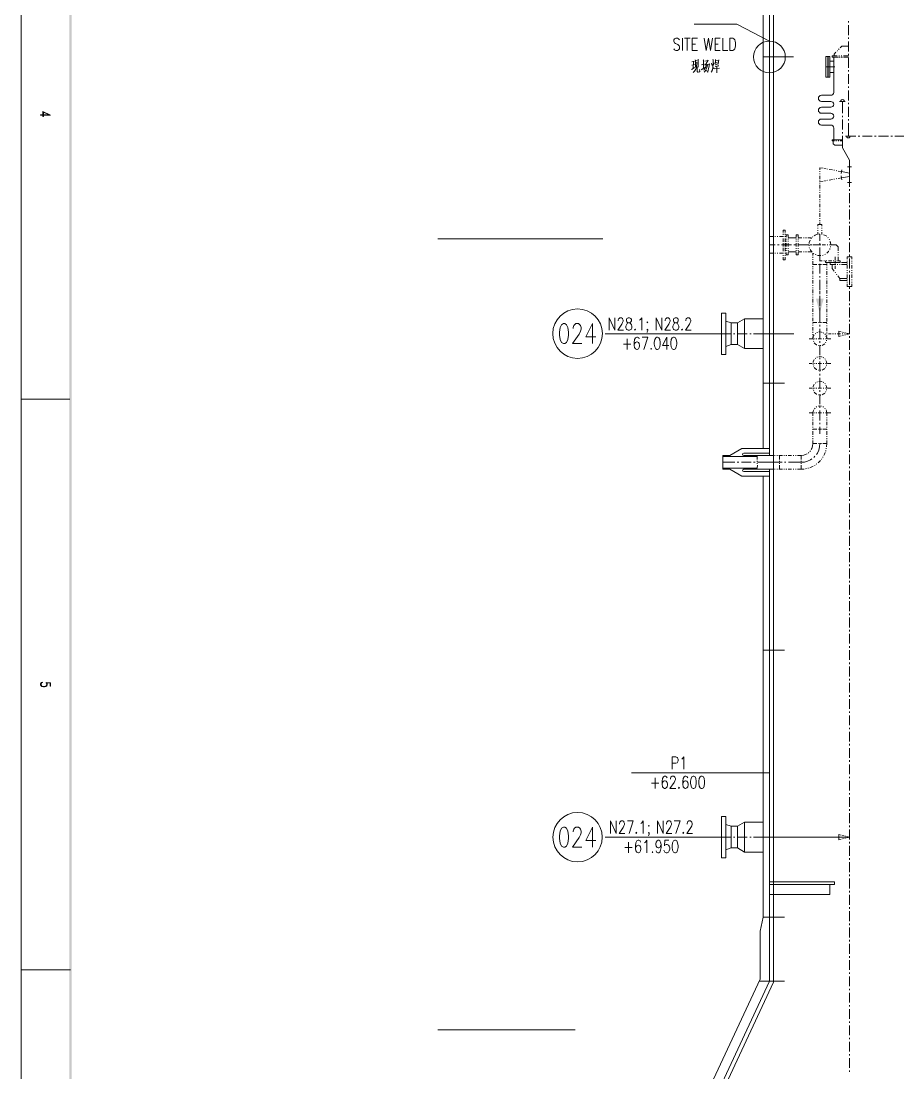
# Model space of a CAD drawing. Header units: millimetres. Extents: x 0 to 588, y 0 to 874.
# Drawn here: x 0 to 124, y 395.6 to 544.2 of the extents above; entities that cross this region are included whole.
import ezdxf

# ---------------------------------------------------------------- set-up
doc = ezdxf.new("R2010")
doc.units = ezdxf.units.MM
doc.layers.get('0').update_dxf_attribs({"lineweight": 18})

msp = doc.modelspace()

# ---------------------------------------------------------------- hatches: boundary and pattern name
for points in [[(7.15, 813.33), (6.82, 813.33), (7.15, 6.99)], [(6.82, 813.33), (7.15, 6.99), (6.82, 6.99)], [(112.92, 502.96), (113.47, 504.99), (112.39, 504.99)]]:
    msp.add_hatch(color=0).paths.add_polyline_path(points, flags=0)

# ---------------------------------------------------------------- linework, layer by layer
at = {"color": 0, "lineweight": 0}
for points in [[(0, 830.79), (0, 0)], [(105.81, 482.85), (105.81, 574.21)], [(106.36, 408.41), (106.36, 574.1)], [(104.9, 483.81), (104.9, 557.34)], [(116.97, 544.03), (116.97, 544.22)], [(105.81, 541.42), (101.2, 543.81), (95.14, 543.81)], [(116.97, 542.27), (116.97, 543.67)], [(93.09, 541.57), (92.96, 541.74), (92.79, 541.82), (92.56, 541.82), (92.39, 541.74), (92.27, 541.57), (92.27, 541.42), (92.33, 541.25), (92.39, 541.17), (92.5, 541.08), (92.86, 540.91), (92.96, 540.83), (93.03, 540.74), (93.09, 540.58), (93.09, 540.34), (92.96, 540.17), (92.79, 540.09), (92.56, 540.09), (92.39, 540.17), (92.27, 540.34)], [(93.49, 541.82), (93.49, 540.09)], [(93.79, 541.82), (94.59, 541.82)], [(94.19, 541.82), (94.19, 540.09)], [(94.89, 540.09), (94.89, 541.82), (95.65, 541.82)], [(96.58, 541.82), (96.88, 540.09), (97.18, 541.82), (97.45, 540.09), (97.75, 541.82)], [(98.11, 540.09), (98.11, 541.82), (98.85, 541.82)], [(99.21, 541.82), (99.21, 540.09), (99.91, 540.09)], [(116.97, 541.72), (116.97, 541.93)], [(116.97, 539.96), (116.97, 541.36)], [(94.89, 541), (95.36, 541)], [(94.89, 540.09), (95.65, 540.09)], [(98.11, 541), (98.57, 541)], [(98.11, 540.09), (98.85, 540.09)], [(114.96, 539.58), (115.21, 539.83)], [(115.36, 539.98), (115.42, 540.07)], [(115.57, 540.22), (115.65, 540.3)], [(115.78, 540.45), (116.04, 540.7)], [(116.04, 540.7), (116.97, 540.7)], [(95.23, 538.59), (94.83, 538.48)], [(95.5, 538.44), (95.55, 538.4), (95.53, 538.4), (95.53, 538.14), (95.5, 537.95), (95.48, 537.78), (95.46, 537.72), (95.44, 537.59), (95.38, 537.46), (95.31, 537.29), (95.23, 537.17), (95.12, 537.06), (95.02, 536.98)], [(95.06, 538.52), (95.04, 537.59)], [(95.31, 538.78), (95.33, 538.67), (95.33, 537.74), (95.33, 537.95)], [(95.36, 538.69), (95.78, 538.76), (95.76, 538.8), (95.74, 538.71), (95.74, 537.72), (95.74, 537.91)], [(96.44, 538.78), (96.5, 538.71), (96.46, 538.73), (96.46, 537.53)], [(96.69, 538.59), (97.13, 538.69), (97.13, 538.73), (96.8, 538.16), (96.69, 538.01), (96.67, 538.04), (97.37, 538.14), (97.3, 538.18), (97.26, 537.89), (97.2, 537.53), (97.13, 537.27), (97.09, 537.08), (97.05, 537.02), (96.92, 537.29), (97.07, 537.04)], [(97.81, 538.86), (97.85, 538.76), (97.85, 538.04), (97.81, 537.89), (97.81, 537.76), (97.79, 537.61), (97.77, 537.46), (97.73, 537.36), (97.68, 537.23), (97.64, 537.12), (97.58, 537.02)], [(97.6, 538.29), (97.68, 538.1), (97.71, 538.06), (97.71, 537.97)], [(98, 538.33), (98, 538.25), (97.85, 537.97)], [(98.17, 538.8), (98.19, 538.59), (98.21, 537.99), (98.21, 538.1), (98.62, 538.18), (98.57, 538.18), (98.64, 538.76), (98.66, 538.69), (98.19, 538.63)], [(98.21, 538.35), (98.47, 538.44)], [(109.22, 539.18), (104.9, 539.18)], [(114.89, 538.56), (114.32, 538.56)], [(114.68, 539.16), (114.68, 539.31), (115.4, 539.31)], [(114.68, 539.16), (115.4, 539.16)], [(114.89, 539.16), (115.51, 539.16)], [(114.89, 539.16), (114.89, 534.16)], [(114.96, 539.31), (114.96, 539.58)], [(115.61, 539.31), (115.72, 539.31)], [(115.61, 539.16), (115.72, 539.16)], [(115.72, 539.16), (115.82, 539.16)], [(115.93, 539.31), (116.04, 539.31)], [(115.93, 539.16), (116.04, 539.16)], [(116.04, 539.16), (116.14, 539.16)], [(116.25, 539.31), (116.97, 539.31)], [(116.25, 539.16), (116.97, 539.16)], [(116.35, 539.16), (116.97, 539.16)], [(116.97, 539.41), (116.97, 539.62)], [(116.97, 537.65), (116.97, 539.05)], [(94.78, 537.46), (94.83, 537.42), (94.87, 537.46), (95.21, 537.7)], [(94.85, 538.01), (95.23, 538.12)], [(95.57, 537.78), (95.59, 537.72), (95.57, 537.7), (95.57, 537.21), (95.59, 537.1), (95.61, 537.06), (95.65, 537.04), (95.72, 537.04), (95.89, 537.06), (95.93, 537.08), (95.95, 537.1), (95.91, 537.42), (95.95, 537.1), (95.91, 537.08)], [(96.16, 537.36), (96.65, 537.68)], [(96.22, 538.04), (96.58, 538.14)], [(96.9, 538.08), (96.8, 537.78), (96.69, 537.53), (96.67, 537.53), (96.58, 537.38), (96.52, 537.29)], [(97.07, 538.08), (97.01, 537.8), (96.9, 537.53), (96.77, 537.27), (96.65, 537.1), (96.58, 537.02)], [(97.81, 537.7), (97.92, 537.59), (97.96, 537.49)], [(98.04, 537.51), (98.76, 537.61)], [(98.13, 537.82), (98.66, 537.93), (98.59, 537.93), (98.53, 537.91)], [(98.38, 537.85), (98.38, 536.91), (98.36, 537.04), (98.38, 537.15)], [(115.06, 537.76), (113.79, 537.76)], [(114.89, 536.96), (114.32, 536.96)], [(116.97, 537.1), (116.97, 537.32)], [(116.97, 535.35), (116.97, 536.74)], [(113.16, 533.76), (112.99, 533.72), (112.86, 533.63), (112.75, 533.48), (112.73, 533.32), (112.75, 533.15), (112.86, 533.02), (112.99, 532.91), (113.16, 532.89)], [(114.49, 533.76), (113.16, 533.76)], [(114.49, 533.76), (114.64, 533.78), (114.77, 533.87), (114.85, 534.01), (114.89, 534.16)], [(116.97, 534.8), (116.97, 535.01)], [(116.97, 533.04), (116.97, 534.44)], [(113.16, 532.07), (114.49, 532.07), (114.64, 532.11), (114.77, 532.19), (114.85, 532.32), (114.89, 532.49), (114.85, 532.64), (114.77, 532.76), (114.64, 532.85), (114.49, 532.89), (113.16, 532.89)], [(115.72, 532.87), (116.52, 532.87)], [(116.4, 532.87), (116.35, 533.02), (116.25, 533.1), (116.12, 533.15), (115.99, 533.1), (115.89, 533.02), (115.85, 532.87)], [(116.12, 531.22), (116.12, 532.87)], [(116.97, 532.49), (116.97, 532.7)], [(3.96, 530.99), (2.77, 530.99), (2.77, 530.94), (4.17, 530.94), (3.09, 531.45), (3.09, 530.75)], [(3.96, 530.99), (3.09, 531.41)], [(3.17, 531.41), (3.17, 530.75), (3.09, 530.75)], [(113.16, 532.07), (112.99, 532.05), (112.86, 531.94), (112.75, 531.81), (112.73, 531.64), (112.75, 531.47), (112.86, 531.35), (112.99, 531.24), (113.16, 531.22)], [(113.16, 530.39), (114.49, 530.39), (114.64, 530.44), (114.77, 530.52), (114.85, 530.65), (114.89, 530.8), (114.85, 530.97), (114.77, 531.09), (114.64, 531.18), (114.49, 531.22), (113.16, 531.22)], [(116.12, 530.65), (116.12, 530.86)], [(116.97, 530.73), (116.97, 532.13)], [(113.16, 530.39), (112.99, 530.37), (112.86, 530.27), (112.75, 530.14), (112.73, 529.97), (112.75, 529.8), (112.86, 529.65), (112.99, 529.57), (113.16, 529.53)], [(114.89, 529.12), (114.85, 529.29), (114.77, 529.42), (114.64, 529.51), (114.49, 529.53), (113.16, 529.53)], [(116.12, 528.91), (116.12, 530.31)], [(116.97, 530.18), (116.97, 530.39)], [(116.97, 527.98), (116.97, 529.82)], [(114.89, 529.12), (114.89, 527.45)], [(116.12, 528.34), (116.12, 528.55)], [(117.12, 524.59), (116.12, 526.33), (116.12, 528)], [(117.37, 527.98), (116.54, 527.98)], [(116.69, 527.98), (116.73, 527.85), (116.82, 527.75), (116.97, 527.73), (117.09, 527.75), (117.18, 527.85), (117.22, 527.98)], [(116.97, 527.98), (118.03, 527.98)], [(118.36, 527.98), (118.58, 527.98)], [(118.94, 527.98), (120.33, 527.98)], [(120.67, 527.98), (120.88, 527.98)], [(121.24, 527.98), (122.64, 527.98)], [(122.98, 527.98), (123.19, 527.98)], [(123.55, 527.98), (124.95, 527.98)], [(114.68, 527.45), (114.98, 527.45)], [(114.68, 527.3), (114.68, 527.45)], [(114.68, 527.3), (114.98, 527.3)], [(114.83, 527.3), (114.83, 526.9)], [(114.83, 526.9), (115.04, 526.69), (116.12, 526.69)], [(114.89, 527.45), (116.12, 527.45)], [(115.19, 527.45), (115.29, 527.45)], [(115.19, 527.3), (115.29, 527.3)], [(115.51, 527.45), (115.61, 527.45)], [(115.51, 527.3), (115.61, 527.3)], [(115.82, 527.45), (116.12, 527.45)], [(115.82, 527.3), (116.12, 527.3)], [(113.39, 523.43), (112.92, 523.52)], [(112.92, 523.24), (112.92, 523.52)], [(113.71, 523.39), (113.6, 523.41)], [(114.02, 523.32), (113.92, 523.35)], [(116.86, 523.64), (117.39, 523.64)], [(117.12, 523.11), (117.12, 524.59)], [(117.12, 522.52), (117.12, 523.64)], [(112.92, 522.92), (112.92, 523.03)], [(112.92, 522.61), (112.92, 522.71)], [(112.92, 521.91), (112.92, 522.39)], [(114.7, 523.2), (114.24, 523.28)], [(115.02, 523.16), (114.91, 523.18)], [(115.02, 521.91), (114.91, 521.89)], [(115.34, 523.09), (115.23, 523.11)], [(115.34, 521.97), (115.23, 521.95)], [(115.99, 522.99), (115.53, 523.05)], [(115.99, 522.08), (115.53, 521.99)], [(115.95, 522.71), (116.06, 523.24)], [(115.95, 522.35), (116.06, 521.82)], [(117.12, 522.77), (115.99, 522.99)], [(117.12, 522.29), (115.99, 522.08)], [(117.12, 522.56), (117.12, 522.75)], [(117.12, 522.52), (117.12, 521.42)], [(117.12, 520.81), (117.12, 522.2)], [(112.92, 521.59), (112.92, 521.69)], [(113.39, 521.63), (112.92, 521.55)], [(112.92, 521.27), (112.92, 521.38)], [(112.92, 520.57), (112.92, 521.08)], [(112.92, 520.28), (112.92, 520.38)], [(113.71, 521.67), (113.6, 521.65)], [(114.02, 521.74), (113.92, 521.72)], [(114.7, 521.84), (114.24, 521.76)], [(116.86, 521.42), (117.39, 521.42)], [(117.12, 520.26), (117.12, 520.47)], [(112.92, 519.96), (112.92, 520.07)], [(112.92, 519.26), (112.92, 519.75)], [(112.92, 518.94), (112.92, 519.05)], [(117.12, 518.5), (117.12, 519.9)], [(112.92, 518.63), (112.92, 518.73)], [(112.92, 517.93), (112.92, 518.41)], [(112.92, 517.61), (112.92, 517.72)], [(112.92, 517.29), (112.92, 517.4)], [(117.12, 517.95), (117.12, 518.16)], [(117.12, 516.19), (117.12, 517.59)], [(112.92, 516.59), (112.92, 517.08)], [(112.92, 516.28), (112.92, 516.38)], [(112.92, 515.98), (112.92, 516.09)], [(108.03, 514.37), (108.03, 514.71), (107.76, 514.71), (107.76, 514.37)], [(112.63, 515.24), (112.63, 515.47), (113.22, 515.47)], [(112.63, 514.92), (112.63, 515.03)], [(112.63, 514.6), (112.63, 514.71)], [(112.92, 515.47), (112.92, 515.77)], [(113.22, 515.24), (113.22, 515.47)], [(113.22, 514.92), (113.22, 515.03)], [(113.22, 514.6), (113.22, 514.71)], [(117.12, 515.64), (117.12, 515.85)], [(117.12, 513.88), (117.12, 515.28)], [(82.25, 513.46), (58.91, 513.46)], [(105.81, 513.8), (106.36, 513.8)], [(106.57, 513.8), (106.68, 513.8)], [(106.89, 513.8), (107, 513.8)], [(107.21, 513.8), (107.76, 513.8)], [(107.76, 514.16), (107.76, 514.05)], [(107.76, 513.84), (107.76, 513.74)], [(107.76, 513.52), (107.76, 513.04)], [(108.03, 514.05), (108.03, 514.16)], [(108.03, 513.74), (108.03, 513.84)], [(108.03, 513.04), (108.03, 513.52)], [(108.46, 513.69), (108.46, 514.01), (108.18, 514.01), (108.18, 513.69)], [(108.18, 513.48), (108.18, 513.38)], [(108.18, 513.16), (108.18, 513.08)], [(109.58, 513.59), (108.46, 513.59)], [(108.46, 513.38), (108.46, 513.48)], [(108.46, 513.08), (108.46, 513.16)], [(109.86, 513.69), (109.86, 514.01), (109.58, 514.01), (109.58, 513.69)], [(109.58, 513.48), (109.58, 513.38)], [(109.58, 513.16), (109.58, 513.08)], [(110.38, 513.59), (109.86, 513.59)], [(109.86, 513.38), (109.86, 513.48)], [(109.86, 513.08), (109.86, 513.16)], [(110.7, 513.59), (110.6, 513.59)], [(111.02, 513.59), (110.91, 513.59)], [(111.76, 513.59), (111.23, 513.59)], [(111.55, 513.27), (111.44, 512.95), (111.42, 512.8)], [(111.72, 513.55), (111.68, 513.46)], [(111.95, 513.78), (111.89, 513.71)], [(112.59, 514.12), (112.27, 513.99), (112.14, 513.91)], [(112.63, 514.14), (112.63, 514.39)], [(112.92, 514.14), (112.8, 514.14)], [(112.92, 513.16), (112.92, 514.14)], [(113.24, 514.12), (113.14, 514.12)], [(113.22, 514.14), (113.22, 514.39)], [(113.9, 513.82), (113.6, 513.99), (113.45, 514.05)], [(114.11, 513.59), (114.05, 513.65)], [(114.3, 513.31), (114.24, 513.4)], [(114.47, 512.61), (114.43, 512.95), (114.36, 513.1)], [(117.12, 513.33), (117.12, 513.55)], [(117.12, 511.58), (117.12, 512.97)], [(105.81, 512.61), (106.62, 512.61)], [(105.81, 511.45), (106.36, 511.45)], [(106.57, 511.45), (106.68, 511.45)], [(106.89, 511.45), (107, 511.45)], [(106.96, 512.61), (107.17, 512.61)], [(107.21, 511.45), (107.76, 511.45)], [(107.53, 512.61), (108.92, 512.61)], [(107.76, 512.83), (107.76, 512.72)], [(107.76, 512.51), (107.76, 512.4)], [(107.76, 512.19), (107.76, 511.7)], [(107.76, 511.49), (107.76, 511.39)], [(108.03, 512.72), (108.03, 512.83)], [(108.03, 512.4), (108.03, 512.51)], [(108.03, 511.7), (108.03, 512.19)], [(108.03, 511.39), (108.03, 511.49)], [(108.18, 512.87), (108.18, 512.38)], [(108.18, 512.17), (108.18, 512.06)], [(108.18, 511.85), (108.18, 511.75)], [(108.18, 511.53), (108.18, 511.22), (108.46, 511.22)], [(108.46, 512.38), (108.46, 512.87)], [(108.46, 512.06), (108.46, 512.17)], [(108.46, 511.75), (108.46, 511.85)], [(109.58, 511.64), (108.46, 511.64)], [(108.46, 511.22), (108.46, 511.53)], [(109.26, 512.61), (109.47, 512.61)], [(109.58, 512.87), (109.58, 512.38)], [(109.58, 512.17), (109.58, 512.06)], [(109.58, 511.85), (109.58, 511.75)], [(109.58, 511.53), (109.58, 511.22), (109.86, 511.22)], [(109.83, 512.61), (111.23, 512.61)], [(109.86, 512.38), (109.86, 512.87)], [(109.86, 512.06), (109.86, 512.17)], [(109.86, 511.75), (109.86, 511.85)], [(110.38, 511.64), (109.86, 511.64)], [(109.86, 511.22), (109.86, 511.53)], [(110.45, 512.61), (111.1, 512.61)], [(110.7, 511.64), (110.6, 511.64)], [(111.02, 511.64), (110.91, 511.64)], [(111.76, 511.64), (111.23, 511.64)], [(111.29, 512.61), (111.4, 512.61)], [(111.4, 512.57), (111.42, 512.47)], [(111.44, 512.25), (111.48, 512.15)], [(111.55, 511.96), (111.74, 511.66), (111.84, 511.56)], [(111.57, 512.61), (111.78, 512.61)], [(111.61, 512.61), (111.72, 512.61)], [(111.93, 512.61), (112.42, 512.61)], [(112.12, 512.61), (112.92, 512.61)], [(112.63, 512.61), (112.73, 512.61)], [(112.92, 512.61), (112.92, 512.83)], [(112.92, 510.86), (112.92, 512.25)], [(112.95, 512.61), (113.05, 512.61)], [(113.26, 512.61), (113.75, 512.61)], [(113.9, 511.43), (114.13, 511.66), (114.22, 511.79)], [(113.96, 512.61), (114.07, 512.61)], [(114.28, 512.61), (114.38, 512.61)], [(114.32, 511.98), (114.36, 512.09)], [(114.43, 512.3), (114.45, 512.4)], [(115.53, 512.34), (115.25, 512.61), (114.47, 512.61)], [(114.47, 512.61), (114.49, 512.61)], [(114.6, 512.61), (115.25, 512.61)], [(115.53, 511.77), (115.53, 512.34)], [(115.53, 511.47), (115.53, 511.58)], [(107.76, 511.18), (107.76, 511.07)], [(107.76, 510.88), (107.76, 510.52), (108.03, 510.52)], [(108.03, 511.07), (108.03, 511.18)], [(108.03, 510.52), (108.03, 510.88)], [(111.95, 511.43), (111.95, 511.11)], [(111.95, 510.9), (111.95, 510.79)], [(111.95, 510.6), (111.95, 510.5)], [(111.95, 510.29), (111.95, 509.8)], [(112.01, 511.41), (112.1, 511.34)], [(112.29, 511.24), (112.39, 511.2)], [(112.59, 511.13), (112.92, 511.09), (113.09, 511.11)], [(112.92, 510.37), (112.92, 511.09)], [(112.92, 510.31), (112.92, 510.52)], [(113.28, 510.37), (112.92, 510.37)], [(113.31, 511.13), (113.41, 511.18)], [(113.6, 510.37), (113.5, 510.37)], [(113.62, 511.24), (113.71, 511.3)], [(113.71, 510.1), (113.71, 510.37)], [(114.34, 510.1), (113.71, 510.1)], [(113.92, 510.37), (113.81, 510.37)], [(113.92, 509.97), (113.92, 509.71)], [(114.62, 510.37), (114.13, 510.37)], [(114.41, 509.82), (114.41, 510.1)], [(115.17, 510.1), (114.41, 510.1)], [(114.66, 510.1), (114.55, 510.1)], [(114.94, 510.37), (114.83, 510.37)], [(114.96, 510.1), (114.87, 510.1)], [(115.1, 510.5), (115.1, 510.94)], [(115.1, 510.2), (115.1, 510.31)], [(115.1, 509.88), (115.1, 509.99)], [(115.25, 510.37), (115.15, 510.37)], [(115.8, 510.1), (115.17, 510.1)], [(115.49, 510.1), (115.38, 510.1)], [(115.8, 510.37), (115.44, 510.37)], [(115.53, 511.15), (115.53, 511.26)], [(115.53, 510.37), (115.53, 510.94)], [(115.8, 510.1), (115.7, 510.1)], [(115.8, 510.1), (115.8, 510.37)], [(116.78, 510.1), (116.01, 510.1)], [(116.78, 510.58), (116.78, 510.94)], [(116.78, 510.94), (117.47, 510.94)], [(116.78, 510.26), (116.78, 510.37)], [(116.78, 509.97), (116.78, 510.07)], [(117.12, 511.03), (117.12, 511.24)], [(117.12, 509.27), (117.12, 510.67)], [(117.47, 510.58), (117.47, 510.94)], [(117.47, 510.26), (117.47, 510.37)], [(117.47, 509.97), (117.47, 510.07)], [(111.95, 509.82), (112.52, 509.82)], [(111.95, 509.59), (111.95, 509.48)], [(111.95, 509.27), (111.95, 509.16)], [(111.95, 508.95), (111.95, 508.47)], [(112.73, 509.82), (112.82, 509.82)], [(112.92, 508.55), (112.92, 509.95)], [(113.03, 509.82), (113.14, 509.82)], [(113.35, 509.82), (113.92, 509.82)], [(113.92, 509.5), (113.92, 509.42)], [(113.92, 509.21), (113.92, 509.1)], [(113.92, 508.89), (113.92, 508.4)], [(115.17, 509.82), (114.41, 509.82)], [(114.68, 509.27), (114.68, 509.82)], [(114.68, 509.27), (114.96, 508.89)], [(115.08, 508.74), (115.15, 508.66)], [(115.1, 509.23), (115.1, 509.67)], [(115.27, 508.49), (115.34, 508.4)], [(115.49, 509.82), (115.38, 509.82)], [(115.8, 509.82), (115.7, 509.82)], [(116.78, 509.82), (116.01, 509.82)], [(116.78, 509.27), (116.78, 509.76)], [(116.78, 508.95), (116.78, 509.06)], [(116.78, 508.63), (116.78, 508.74)], [(117.12, 508.72), (117.12, 508.93)], [(117.47, 509.27), (117.47, 509.76)], [(117.47, 508.95), (117.47, 509.06)], [(117.47, 508.63), (117.47, 508.74)], [(111.95, 508.25), (111.95, 508.15)], [(111.95, 507.94), (111.95, 507.83)], [(111.95, 507.62), (111.95, 507.13)], [(112.92, 508), (112.92, 508.21)], [(112.92, 506.26), (112.92, 507.66)], [(113.92, 508.19), (113.92, 508.08)], [(113.92, 507.87), (113.92, 507.77)], [(113.92, 507.56), (113.92, 507.07)], [(115.46, 508.23), (115.74, 507.87)], [(115.74, 507.87), (115.74, 507.58), (116.78, 507.58)], [(116.78, 507.87), (115.74, 507.87)], [(116.78, 507.94), (116.78, 508.42)], [(116.78, 507.62), (116.78, 507.72)], [(116.78, 507.3), (116.78, 507.41)], [(116.78, 506.75), (116.78, 507.09)], [(117.12, 506.96), (117.12, 508.36)], [(117.47, 507.94), (117.47, 508.42)], [(117.47, 507.62), (117.47, 507.72)], [(117.47, 507.3), (117.47, 507.41)], [(117.47, 506.75), (117.47, 507.09)], [(111.95, 506.92), (111.95, 506.81)], [(111.95, 506.6), (111.95, 506.5)], [(111.95, 506.31), (111.95, 505.8)], [(111.95, 505.59), (111.95, 505.5)], [(112.92, 506.12), (112.92, 505.63)], [(112.92, 505.69), (112.92, 505.9)], [(113.92, 506.86), (113.92, 506.75)], [(113.92, 506.54), (113.92, 506.43)], [(113.92, 506.22), (113.92, 505.74)], [(113.92, 505.52), (113.92, 505.42)], [(116.78, 506.75), (117.47, 506.75)], [(117.12, 506.41), (117.12, 506.62)], [(117.12, 504.66), (117.12, 506.05)], [(111.95, 505.29), (111.95, 505.18)], [(111.95, 504.97), (111.95, 504.49)], [(111.95, 504.27), (111.95, 504.17)], [(112.92, 505.42), (112.92, 505.31)], [(112.92, 503.96), (112.92, 505.35)], [(112.92, 505.1), (112.92, 504.99)], [(112.92, 504.78), (112.92, 504.3)], [(112.92, 504.08), (112.92, 503.98)], [(113.92, 505.21), (113.92, 505.12)], [(113.92, 504.91), (113.92, 504.42)], [(113.92, 504.21), (113.92, 504.11)], [(117.12, 504.11), (117.12, 504.32)], [(99.65, 502.94), (99.04, 502.94), (99.04, 500.04)], [(99.65, 502.94), (99.65, 500.04)], [(111.95, 503.96), (111.95, 503.85)], [(111.95, 503.64), (111.95, 503.15)], [(111.95, 502.94), (111.95, 502.84)], [(111.95, 502.62), (111.95, 502.52)], [(112.92, 503.77), (112.92, 503.66)], [(112.92, 503.39), (112.92, 503.6)], [(112.92, 503.47), (112.92, 502.96)], [(112.92, 501.65), (112.92, 503.05)], [(113.92, 503.89), (113.92, 503.79)], [(113.92, 503.58), (113.92, 503.09)], [(113.92, 502.88), (113.92, 502.77)], [(113.92, 502.56), (113.92, 502.45)], [(117.12, 502.35), (117.12, 503.77)], [(78.06, 500.8), (78.06, 500.93), (78.15, 501.21), (78.25, 501.33), (78.44, 501.48), (78.8, 501.48), (78.99, 501.33), (79.08, 501.21), (79.18, 500.93), (79.18, 500.68), (79.08, 500.4), (78.91, 500), (77.98, 498.67), (79.27, 498.67)], [(80.77, 501.48), (79.84, 499.62), (81.24, 499.62)], [(80.77, 501.48), (80.77, 498.67)], [(83.14, 500.57), (83.14, 502.31), (83.95, 500.57), (83.95, 502.31)], [(84.41, 501.88), (84.41, 501.97), (84.48, 502.14), (84.54, 502.22), (84.65, 502.31), (84.88, 502.31), (85.01, 502.22), (85.05, 502.14), (85.11, 501.97), (85.11, 501.82), (85.05, 501.65), (84.94, 501.4), (84.35, 500.57), (85.17, 500.57)], [(87.44, 501.97), (87.57, 502.05), (87.74, 502.31), (87.74, 500.57)], [(89.79, 500.57), (89.79, 502.31), (90.59, 500.57), (90.59, 502.31)], [(91.06, 501.88), (91.06, 501.97), (91.12, 502.14), (91.19, 502.22), (91.29, 502.31), (91.52, 502.31), (91.65, 502.22), (91.69, 502.14), (91.76, 501.97), (91.76, 501.82), (91.69, 501.65), (91.59, 501.4), (91, 500.57), (91.82, 500.57)], [(93.98, 501.88), (93.98, 501.97), (94.02, 502.14), (94.09, 502.22), (94.21, 502.31), (94.45, 502.31), (94.55, 502.22), (94.61, 502.14), (94.68, 501.97), (94.68, 501.82), (94.61, 501.65), (94.49, 501.4), (93.92, 500.57), (94.72, 500.57)], [(99.65, 501.82), (100.39, 501.57), (101.3, 501.57), (102.28, 502.14), (104.9, 502.14)], [(100.39, 501.57), (100.39, 500.04)], [(101.3, 501.57), (101.3, 500.04)], [(102.28, 502.14), (102.28, 500.04)], [(111.95, 502.31), (111.95, 501.82)], [(112.52, 501.65), (111.95, 501.65)], [(111.95, 501.61), (111.95, 501.5)], [(111.95, 501.29), (111.95, 501.21)], [(112.82, 501.65), (112.73, 501.65)], [(112.92, 501.08), (112.92, 501.29)], [(113.14, 501.65), (113.03, 501.65)], [(113.92, 501.65), (113.35, 501.65)], [(113.92, 502.24), (113.92, 501.76)], [(113.92, 501.54), (113.92, 501.44)], [(113.92, 501.23), (113.92, 501.12)], [(117.12, 501.8), (117.12, 502.01)], [(117.12, 500.06), (117.12, 501.46)], [(82.59, 500.04), (100.35, 500.04)], [(87.4, 499.34), (87.33, 499.49), (87.16, 499.58), (87.04, 499.58), (86.87, 499.49), (86.74, 499.26), (86.7, 498.83), (86.7, 498.41), (86.74, 498.09), (86.87, 497.92), (87.04, 497.84), (87.1, 497.84), (87.27, 497.92), (87.4, 498.09), (87.44, 498.33), (87.44, 498.41), (87.4, 498.67), (87.27, 498.83), (87.1, 498.92), (87.04, 498.92), (86.87, 498.83), (86.74, 498.67), (86.7, 498.41)], [(88.03, 497.84), (88.6, 499.58), (87.8, 499.58)], [(88.6, 500.66), (88.54, 500.57), (88.5, 500.66), (88.54, 500.72), (88.6, 500.66), (88.6, 500.49), (88.54, 500.32), (88.5, 500.23)], [(91.29, 499.58), (90.7, 498.41), (91.59, 498.41)], [(91.29, 499.58), (91.29, 497.84)], [(99.65, 497.14), (99.04, 497.14), (99.04, 500.04)], [(99.65, 497.14), (99.65, 500.04)], [(100.39, 498.52), (100.39, 500.04)], [(100.71, 500.04), (100.92, 500.04)], [(101.26, 500.04), (102.66, 500.04)], [(101.3, 498.52), (101.3, 500.04)], [(102.28, 497.95), (102.28, 500.04)], [(103.02, 500.04), (103.23, 500.04)], [(103.57, 500.04), (104.9, 500.04)], [(109.24, 500.04), (104.9, 500.04)], [(111.95, 500.99), (111.95, 500.51)], [(111.95, 500.3), (111.95, 500.19)], [(111.95, 499.98), (111.95, 499.87)], [(111.95, 499.66), (111.95, 499.34)], [(112.14, 499.91), (112.08, 499.83), (111.99, 499.6), (111.97, 499.49)], [(112.35, 500.1), (112.27, 500.06)], [(112.61, 500.25), (112.52, 500.21)], [(113.24, 500.25), (113.18, 500.27), (112.92, 500.32), (112.8, 500.3)], [(112.92, 499.34), (112.92, 500.74)], [(113.5, 500.13), (113.41, 500.19)], [(113.71, 499.94), (113.64, 500.02)], [(113.92, 499.34), (113.88, 499.6), (113.79, 499.77)], [(113.92, 500.91), (113.92, 500.42)], [(113.92, 500.21), (113.92, 500.1)], [(113.92, 499.91), (113.92, 499.81)], [(113.92, 499.6), (113.92, 499.34)], [(114.53, 500.04), (114.13, 500.04)], [(114.85, 500.04), (114.74, 500.04)], [(115.17, 500.04), (115.06, 500.04)], [(115.87, 500.04), (115.38, 500.04)], [(115.59, 500.42), (115.59, 499.66)], [(115.95, 500.34), (115.59, 500.42)], [(115.59, 499.66), (115.95, 499.75)], [(116.18, 500.04), (116.08, 500.04)], [(116.25, 500.25), (116.14, 500.27)], [(116.14, 499.79), (116.25, 499.83)], [(116.5, 500.04), (116.4, 500.04)], [(116.54, 500.19), (116.46, 500.21)], [(116.46, 499.87), (116.54, 499.89)], [(117.12, 500.04), (116.71, 500.04)], [(117.12, 500.04), (116.76, 500.13)], [(116.76, 499.96), (117.12, 500.04)], [(117.12, 499.49), (117.12, 499.7)], [(85.17, 498.58), (86.23, 498.58)], [(85.7, 499.34), (85.7, 497.84)], [(99.65, 498.24), (100.39, 498.52), (101.3, 498.52), (102.28, 497.95)], [(111.84, 499.34), (111.4, 499.34)], [(111.97, 499.3), (111.97, 499.22)], [(112.01, 499.02), (112.06, 498.94)], [(112.16, 499.34), (112.06, 499.34)], [(112.14, 498.77), (112.25, 498.64), (112.44, 498.5), (112.48, 498.48)], [(112.48, 499.34), (112.37, 499.34)], [(112.67, 498.41), (112.67, 498.39), (112.75, 498.39)], [(113.18, 499.34), (112.69, 499.34)], [(112.92, 498.77), (112.92, 498.98)], [(112.92, 497.04), (112.92, 498.43)], [(112.95, 498.37), (113.05, 498.37)], [(113.24, 498.41), (113.41, 498.5), (113.62, 498.64)], [(113.5, 499.34), (113.39, 499.34)], [(113.81, 499.34), (113.71, 499.34)], [(113.73, 498.79), (113.77, 498.86), (113.79, 498.88)], [(113.86, 499.05), (113.88, 499.09), (113.88, 499.15)], [(113.92, 499.34), (113.94, 499.34)], [(114.47, 499.34), (114.02, 499.34)], [(117.12, 497.76), (117.12, 499.15)], [(102.28, 497.95), (104.9, 497.95)], [(112.35, 496.61), (112.27, 496.57)], [(112.61, 496.76), (112.52, 496.72)], [(113.24, 496.76), (113.18, 496.78), (112.92, 496.82), (112.8, 496.8)], [(112.92, 496.46), (112.92, 496.68)], [(113.5, 496.63), (113.41, 496.7)], [(117.12, 497.18), (117.12, 497.4)], [(117.12, 495.45), (117.12, 496.85)], [(111.84, 495.85), (111.4, 495.85)], [(112.14, 496.42), (112.08, 496.34), (111.99, 496.1), (111.97, 496)], [(111.97, 495.81), (111.97, 495.72)], [(112.01, 495.53), (112.06, 495.45)], [(112.16, 495.85), (112.06, 495.85)], [(112.14, 495.28), (112.25, 495.15), (112.44, 495), (112.48, 494.98)], [(112.48, 495.85), (112.37, 495.85)], [(113.18, 495.85), (112.69, 495.85)], [(112.92, 494.73), (112.92, 496.13)], [(113.24, 494.92), (113.41, 495), (113.62, 495.15)], [(113.5, 495.85), (113.39, 495.85)], [(113.71, 496.44), (113.64, 496.51)], [(113.81, 495.85), (113.71, 495.85)], [(113.73, 495.3), (113.77, 495.36), (113.79, 495.38)], [(113.92, 495.85), (113.88, 496.1), (113.79, 496.27)], [(113.86, 495.55), (113.88, 495.6), (113.88, 495.66)], [(113.92, 495.85), (113.94, 495.85)], [(114.47, 495.85), (114.02, 495.85)], [(117.12, 494.88), (117.12, 495.09)], [(112.67, 494.92), (112.67, 494.9), (112.75, 494.9)], [(112.92, 494.16), (112.92, 494.37)], [(112.92, 492.42), (112.92, 493.82)], [(112.95, 494.88), (113.05, 494.88)], [(117.12, 493.14), (117.12, 494.54)], [(104.9, 493.06), (107.91, 493.06)], [(111.84, 492.36), (111.4, 492.36)], [(112.14, 492.93), (112.08, 492.84), (111.99, 492.61), (111.97, 492.51)], [(111.97, 492.32), (111.97, 492.23)], [(112.16, 492.36), (112.06, 492.36)], [(112.35, 493.12), (112.27, 493.06)], [(112.48, 492.36), (112.37, 492.36)], [(112.61, 493.27), (112.52, 493.23)], [(113.18, 492.36), (112.69, 492.36)], [(113.24, 493.27), (113.18, 493.29), (112.92, 493.33), (112.8, 493.31)], [(113.5, 492.36), (113.39, 492.36)], [(113.5, 493.14), (113.41, 493.2)], [(113.71, 492.95), (113.64, 493.01)], [(113.81, 492.36), (113.71, 492.36)], [(113.92, 492.36), (113.88, 492.61), (113.79, 492.78)], [(113.86, 492.06), (113.88, 492.1), (113.88, 492.17)], [(113.92, 492.36), (113.94, 492.36)], [(114.47, 492.36), (114.02, 492.36)], [(117.12, 492.57), (117.12, 492.78)], [(117.12, 490.83), (117.12, 492.23)], [(6.9, 490.79), (0, 490.79)], [(112.01, 492.04), (112.06, 491.96)], [(112.14, 491.79), (112.25, 491.66), (112.44, 491.51), (112.48, 491.49)], [(112.67, 491.43), (112.67, 491.41), (112.75, 491.41)], [(112.92, 491.85), (112.92, 492.06)], [(112.92, 490.11), (112.92, 491.51)], [(112.95, 491.38), (113.05, 491.38)], [(113.24, 491.43), (113.41, 491.51), (113.62, 491.66)], [(113.73, 491.81), (113.77, 491.87), (113.79, 491.89)], [(112.06, 489.29), (111.99, 489.12), (111.95, 488.87)], [(112.25, 489.54), (112.18, 489.46)], [(112.5, 489.73), (112.44, 489.71), (112.42, 489.67)], [(113.18, 489.8), (112.92, 489.84), (112.69, 489.8)], [(112.92, 489.56), (112.92, 489.75)], [(112.92, 487.81), (112.92, 489.2)], [(113.45, 489.67), (113.41, 489.71), (113.37, 489.73)], [(113.69, 489.46), (113.62, 489.54)], [(113.92, 488.87), (113.88, 489.12), (113.81, 489.29)], [(117.12, 490.26), (117.12, 490.47)], [(117.12, 488.53), (117.12, 489.92)], [(111.84, 488.87), (111.4, 488.87)], [(111.95, 488.44), (111.95, 488.87)], [(111.95, 488.12), (111.95, 488.23)], [(111.95, 487.81), (111.95, 487.91)], [(112.16, 488.87), (112.06, 488.87)], [(112.48, 488.87), (112.37, 488.87)], [(113.18, 488.87), (112.69, 488.87)], [(113.5, 488.87), (113.39, 488.87)], [(113.81, 488.87), (113.71, 488.87)], [(113.92, 488.44), (113.92, 488.87)], [(113.92, 488.12), (113.92, 488.23)], [(113.92, 487.81), (113.92, 487.91)], [(114.47, 488.87), (114.02, 488.87)], [(117.12, 487.96), (117.12, 488.17)], [(111.95, 487.11), (111.95, 487.6)], [(111.95, 486.79), (111.95, 486.9)], [(111.95, 486.47), (111.95, 486.58)], [(112.52, 486.56), (111.95, 486.56)], [(111.95, 485.77), (111.95, 486.28)], [(112.82, 486.56), (112.73, 486.56)], [(112.92, 487.26), (112.92, 487.45)], [(112.92, 485.92), (112.92, 486.9)], [(113.14, 486.56), (113.03, 486.56)], [(113.92, 486.56), (113.35, 486.56)], [(113.92, 487.11), (113.92, 487.6)], [(113.92, 486.79), (113.92, 486.9)], [(113.92, 486.47), (113.92, 486.58)], [(113.92, 485.77), (113.92, 486.28)], [(117.12, 486.22), (117.12, 487.62)], [(111.95, 485.48), (111.95, 485.58)], [(111.95, 485.16), (111.95, 485.27)], [(111.95, 484.53), (111.95, 484.95)], [(113.92, 485.48), (113.92, 485.58)], [(113.92, 485.16), (113.92, 485.27)], [(113.92, 484.53), (113.92, 484.95)], [(117.12, 485.67), (117.12, 485.86)], [(117.12, 483.91), (117.12, 485.31)], [(100.22, 482.85), (101.88, 483.81)], [(105.81, 483.81), (101.88, 483.81)], [(111.32, 483.19), (111.32, 483.21), (111.38, 483.28)], [(111.53, 483.43), (111.59, 483.49), (111.61, 483.49)], [(111.72, 483.68), (111.78, 483.81), (111.91, 484.15), (111.95, 484.53), (112.52, 484.53)], [(112.44, 483), (112.59, 483.19), (112.78, 483.62), (112.9, 484.06), (112.92, 484.53)], [(112.73, 484.53), (112.82, 484.53)], [(113.03, 484.53), (113.14, 484.53)], [(113.35, 484.53), (113.92, 484.53)], [(113.47, 482.83), (113.58, 483.02), (113.69, 483.28)], [(113.75, 483.47), (113.77, 483.51), (113.77, 483.57)], [(113.81, 483.79), (113.83, 483.89)], [(113.88, 484.08), (113.92, 484.53)], [(117.12, 483.36), (117.12, 483.55)], [(99.23, 482.85), (100.22, 482.85)], [(99.23, 480.89), (99.23, 482.85)], [(104.06, 482.68), (99.23, 482.68)], [(99.23, 481.88), (100.92, 481.88)], [(101.26, 481.88), (101.47, 481.88)], [(101.83, 481.88), (103.23, 481.88)], [(102.17, 483.17), (102.04, 483.13), (102, 483.02), (102.04, 482.9), (102.17, 482.85)], [(104.69, 483.17), (102.17, 483.17)], [(102.17, 482.85), (105.81, 482.85)], [(103.57, 481.88), (103.78, 481.88)], [(104.06, 482.85), (104.06, 482.28)], [(104.06, 482.07), (104.06, 481.96)], [(104.06, 481.75), (104.08, 481.67)], [(104.12, 481.88), (107.59, 481.88)], [(104.69, 483.17), (105.81, 483.17)], [(105.81, 482.85), (106.3, 482.85)], [(106.51, 482.85), (106.62, 482.85)], [(106.83, 482.85), (106.93, 482.85)], [(107.12, 482.85), (107.63, 482.85)], [(107.21, 482.28), (107.21, 482.85)], [(107.21, 481.96), (107.21, 482.07)], [(107.21, 481.67), (107.21, 481.77)], [(107.82, 482.85), (107.93, 482.85)], [(107.93, 481.88), (108.14, 481.88)], [(108.14, 482.85), (108.25, 482.85)], [(108.46, 482.85), (108.94, 482.85)], [(108.5, 481.88), (110.28, 481.88)], [(109.16, 482.85), (109.26, 482.85)], [(109.47, 482.85), (109.58, 482.85)], [(109.79, 482.85), (110.28, 482.85)], [(110.28, 482.85), (110.66, 482.9), (111, 483.02), (111.12, 483.09)], [(110.28, 482.85), (110.28, 482.28)], [(110.28, 481.88), (110.74, 481.9), (111.19, 482.03), (111.61, 482.22), (111.8, 482.37)], [(110.28, 482.07), (110.28, 481.96)], [(110.28, 481.77), (110.28, 481.67)], [(112.08, 482.58), (112.23, 482.73)], [(112.67, 481.8), (113.01, 482.13)], [(113.14, 482.3), (113.2, 482.39)], [(113.33, 482.56), (113.37, 482.64)], [(117.12, 481.61), (117.12, 483)], [(104.06, 481.05), (99.23, 481.05)], [(99.23, 480.89), (100.22, 480.89)], [(100.22, 480.89), (101.88, 479.93)], [(102.17, 480.89), (102.04, 480.84), (102, 480.74), (102.04, 480.61), (102.17, 480.57)], [(102.17, 480.89), (105.81, 480.89)], [(104.69, 480.57), (102.17, 480.57)], [(104.1, 481.46), (104.1, 481.37), (104.03, 480.89)], [(104.69, 480.57), (105.81, 480.57)], [(105.81, 408.54), (105.81, 480.89)], [(105.81, 480.89), (106.3, 480.89)], [(106.51, 480.89), (106.62, 480.89)], [(106.83, 480.89), (106.93, 480.89)], [(107.12, 480.89), (107.63, 480.89)], [(107.21, 480.89), (107.21, 481.46)], [(107.82, 480.89), (107.93, 480.89)], [(108.14, 480.89), (108.25, 480.89)], [(108.46, 480.89), (108.94, 480.89)], [(109.16, 480.89), (109.26, 480.89)], [(109.47, 480.89), (109.58, 480.89)], [(109.79, 480.89), (110.28, 480.89)], [(110.28, 481.46), (110.28, 480.89)], [(110.28, 480.89), (110.72, 480.93)], [(110.91, 480.95), (111.02, 480.99)], [(111.23, 481.03), (111.29, 481.03), (111.34, 481.05)], [(111.53, 481.12), (111.78, 481.22), (111.97, 481.33)], [(112.16, 481.41), (112.25, 481.48)], [(112.42, 481.61), (112.5, 481.67)], [(117.12, 481.05), (117.12, 481.27)], [(117.12, 479.3), (117.12, 480.69)], [(105.81, 479.93), (101.88, 479.93)], [(104.9, 417.58), (104.9, 479.93)], [(117.12, 478.75), (117.12, 478.96)], [(117.12, 476.99), (117.12, 478.39)], [(117.12, 476.44), (117.12, 476.65)], [(117.12, 474.68), (117.12, 476.08)], [(117.12, 474.13), (117.12, 474.35)], [(117.12, 472.38), (117.12, 473.77)], [(117.12, 471.83), (117.12, 472.04)], [(117.12, 470.07), (117.12, 471.47)], [(117.12, 469.52), (117.12, 469.73)], [(117.12, 467.76), (117.12, 469.16)], [(117.12, 467.21), (117.12, 467.42)], [(117.12, 465.45), (117.12, 466.87)], [(117.12, 464.9), (117.12, 465.12)], [(117.12, 463.17), (117.12, 464.57)], [(117.12, 462.6), (117.12, 462.81)], [(117.12, 460.86), (117.12, 462.26)], [(105.81, 454.94), (105.81, 460.12)], [(117.12, 460.29), (117.12, 460.5)], [(117.12, 458.55), (117.12, 459.95)], [(117.12, 457.98), (117.12, 458.19)], [(117.12, 456.25), (117.12, 457.64)], [(104.9, 455.32), (107.91, 455.32)], [(117.12, 455.68), (117.12, 455.89)], [(117.12, 453.94), (117.12, 455.34)], [(117.12, 453.37), (117.12, 453.58)], [(117.12, 451.63), (117.12, 453.03)], [(3.64, 450.7), (3.7, 450.57), (3.7, 450.43), (3.64, 450.28), (3.49, 450.19), (3.3, 450.15), (3.17, 450.15), (2.96, 450.19), (2.84, 450.28), (2.77, 450.43), (2.77, 450.57), (2.84, 450.7), (2.9, 450.74), (3.03, 450.81), (3.03, 450.74)], [(3.09, 450.19), (2.9, 450.28), (2.84, 450.43), (2.84, 450.57), (2.9, 450.7), (3.03, 450.74)], [(2.84, 450.62), (2.96, 450.74)], [(3.56, 450.74), (3.56, 450.7), (3.64, 450.62), (3.64, 450.43), (3.56, 450.28), (3.37, 450.19)], [(4.17, 450.7), (3.56, 450.74)], [(4.11, 450.66), (3.64, 450.7)], [(4.17, 450.7), (4.17, 450.24), (4.11, 450.24), (4.11, 450.66)], [(117.12, 451.06), (117.12, 451.27)], [(117.12, 449.33), (117.12, 450.72)], [(3.64, 450.38), (3.49, 450.24), (3.3, 450.19), (3.17, 450.19), (2.96, 450.24), (2.84, 450.38)], [(117.12, 448.75), (117.12, 448.97)], [(117.12, 447.02), (117.12, 448.42)], [(117.12, 446.47), (117.12, 446.66)], [(117.12, 444.71), (117.12, 446.11)], [(117.12, 444.16), (117.12, 444.37)], [(117.12, 442.4), (117.12, 443.8)], [(117.12, 441.85), (117.12, 442.07)], [(92.05, 438.51), (92.05, 440.27), (92.58, 440.27), (92.75, 440.18), (92.82, 440.1), (92.88, 439.93), (92.88, 439.67), (92.82, 439.5), (92.75, 439.42), (92.58, 439.34), (92.05, 439.34)], [(93.41, 439.93), (93.51, 440.01), (93.68, 440.27), (93.68, 438.51)], [(117.12, 440.1), (117.12, 441.49)], [(117.12, 439.55), (117.12, 439.76)], [(117.12, 437.79), (117.12, 439.19)], [(86.32, 437.98), (105.81, 437.98)], [(89.64, 437.28), (89.64, 435.78)], [(91.33, 437.28), (91.27, 437.45), (91.1, 437.54), (90.97, 437.54), (90.81, 437.45), (90.7, 437.2), (90.64, 436.8), (90.64, 436.37), (90.7, 436.03), (90.81, 435.86), (90.97, 435.78), (91.04, 435.78), (91.21, 435.86), (91.33, 436.03), (91.4, 436.29), (91.4, 436.37), (91.33, 436.63), (91.21, 436.8), (91.04, 436.88), (90.97, 436.88), (90.81, 436.8), (90.7, 436.63), (90.64, 436.37)], [(91.8, 437.11), (91.8, 437.2), (91.86, 437.37), (91.91, 437.45), (92.03, 437.54), (92.27, 437.54), (92.37, 437.45), (92.43, 437.37), (92.5, 437.2), (92.5, 437.03), (92.43, 436.88), (92.33, 436.63), (91.74, 435.78), (92.56, 435.78)], [(94.26, 437.28), (94.19, 437.45), (94, 437.54), (93.9, 437.54), (93.73, 437.45), (93.6, 437.2), (93.54, 436.8), (93.54, 436.37), (93.6, 436.03), (93.73, 435.86), (93.9, 435.78), (93.96, 435.78), (94.13, 435.86), (94.26, 436.03), (94.3, 436.29), (94.3, 436.37), (94.26, 436.63), (94.13, 436.8), (93.96, 436.88), (93.9, 436.88), (93.73, 436.8), (93.6, 436.63), (93.54, 436.37)], [(117.12, 437.24), (117.12, 437.45)], [(89.11, 436.54), (90.17, 436.54)], [(117.12, 435.48), (117.12, 436.88)], [(117.12, 434.93), (117.12, 435.14)], [(117.12, 433.18), (117.12, 434.57)], [(117.12, 432.63), (117.12, 432.84)], [(83.33, 429.43), (83.33, 431.19), (84.14, 429.43), (84.14, 431.19)], [(84.6, 430.76), (84.6, 430.85), (84.67, 431.02), (84.73, 431.1), (84.84, 431.19), (85.07, 431.19), (85.2, 431.1), (85.24, 431.02), (85.3, 430.85), (85.3, 430.68), (85.24, 430.51), (85.13, 430.25), (84.54, 429.43), (85.37, 429.43)], [(85.96, 429.43), (86.53, 431.19), (85.72, 431.19)], [(87.63, 430.85), (87.76, 430.93), (87.93, 431.19), (87.93, 429.43)], [(89.98, 429.43), (89.98, 431.19), (90.78, 429.43), (90.78, 431.19)], [(91.25, 430.76), (91.25, 430.85), (91.31, 431.02), (91.38, 431.1), (91.48, 431.19), (91.72, 431.19), (91.84, 431.1), (91.88, 431.02), (91.95, 430.85), (91.95, 430.68), (91.88, 430.51), (91.78, 430.25), (91.19, 429.43), (92.01, 429.43)], [(92.58, 429.43), (93.18, 431.19), (92.35, 431.19)], [(94.17, 430.76), (94.17, 430.85), (94.21, 431.02), (94.28, 431.1), (94.4, 431.19), (94.64, 431.19), (94.74, 431.1), (94.81, 431.02), (94.87, 430.85), (94.87, 430.68), (94.81, 430.51), (94.68, 430.25), (94.11, 429.43), (94.91, 429.43)], [(99.65, 431.8), (99.04, 431.8), (99.04, 428.9)], [(99.65, 431.8), (99.65, 428.9)], [(117.12, 430.87), (117.12, 432.27)], [(78.06, 429.64), (78.06, 429.77), (78.15, 430.04), (78.25, 430.17), (78.44, 430.3), (78.8, 430.3), (78.99, 430.17), (79.08, 430.04), (79.18, 429.77), (79.18, 429.51), (79.08, 429.24), (78.91, 428.84), (77.98, 427.5), (79.27, 427.5)], [(80.77, 430.3), (79.84, 428.43), (81.24, 428.43)], [(80.77, 430.3), (80.77, 427.5)], [(99.65, 430.7), (100.39, 430.45), (101.3, 430.45), (102.28, 431), (104.9, 431)], [(100.39, 430.45), (100.39, 428.9)], [(101.3, 430.45), (101.3, 428.9)], [(102.28, 431), (102.28, 428.9)], [(117.12, 430.32), (117.12, 430.53)], [(117.12, 428.56), (117.12, 429.96)], [(82.59, 428.9), (100.35, 428.9)], [(85.89, 428.2), (85.89, 426.7)], [(87.59, 428.2), (87.52, 428.37), (87.35, 428.46), (87.23, 428.46), (87.06, 428.37), (86.93, 428.12), (86.89, 427.69), (86.89, 427.29), (86.93, 426.95), (87.06, 426.78), (87.23, 426.7), (87.29, 426.7), (87.46, 426.78), (87.59, 426.95), (87.63, 427.21), (87.63, 427.29), (87.59, 427.55), (87.46, 427.69), (87.29, 427.78), (87.23, 427.78), (87.06, 427.69), (86.93, 427.55), (86.89, 427.29)], [(88.16, 428.12), (88.29, 428.2), (88.46, 428.46), (88.46, 426.7)], [(88.79, 429.51), (88.75, 429.43), (88.69, 429.51), (88.75, 429.6), (88.79, 429.51), (88.79, 429.34), (88.75, 429.18), (88.69, 429.09)], [(90.49, 427.86), (90.42, 427.61), (90.32, 427.46), (90.15, 427.38), (90.09, 427.38), (89.92, 427.46), (89.79, 427.61), (89.73, 427.86), (89.73, 427.95), (89.79, 428.2), (89.92, 428.37), (90.09, 428.46), (90.15, 428.46), (90.32, 428.37), (90.42, 428.2), (90.49, 427.86), (90.49, 427.46), (90.42, 427.04), (90.32, 426.78), (90.15, 426.7), (90.02, 426.7), (89.85, 426.78), (89.79, 426.95)], [(91.59, 428.46), (91.02, 428.46), (90.95, 427.69), (91.02, 427.78), (91.19, 427.86), (91.36, 427.86), (91.55, 427.78), (91.65, 427.61), (91.72, 427.38), (91.72, 427.21), (91.65, 426.95), (91.55, 426.78), (91.36, 426.7), (91.19, 426.7), (91.02, 426.78), (90.95, 426.87), (90.89, 427.04)], [(99.65, 426), (99.04, 426), (99.04, 428.9)], [(99.65, 426), (99.65, 428.9)], [(100.39, 427.38), (100.39, 428.9)], [(100.71, 428.9), (100.92, 428.9)], [(101.26, 428.9), (102.66, 428.9)], [(101.3, 427.38), (101.3, 428.9)], [(102.28, 426.8), (102.28, 428.9)], [(103.02, 428.9), (103.23, 428.9)], [(103.57, 428.9), (104.9, 428.9)], [(104.9, 428.9), (117.12, 428.9)], [(115.59, 429.28), (115.59, 428.52)], [(115.95, 429.2), (115.59, 429.28)], [(115.59, 428.52), (115.95, 428.6)], [(116.25, 429.13), (116.14, 429.15)], [(116.14, 428.67), (116.25, 428.69)], [(116.54, 429.05), (116.46, 429.07)], [(116.46, 428.73), (116.54, 428.77)], [(117.12, 428.9), (116.76, 429.01)], [(116.76, 428.82), (117.12, 428.9)], [(117.12, 428.01), (117.12, 428.22)], [(85.37, 427.46), (86.42, 427.46)], [(99.65, 427.12), (100.39, 427.38), (101.3, 427.38), (102.28, 426.8)], [(102.28, 426.8), (104.9, 426.8)], [(117.12, 426.28), (117.12, 427.67)], [(117.12, 425.7), (117.12, 425.92)], [(117.12, 423.97), (117.12, 425.37)], [(105.81, 422.61), (115.02, 422.61)], [(115.02, 422.61), (115.02, 422.19)], [(117.12, 423.4), (117.12, 423.61)], [(117.12, 421.66), (117.12, 423.06)], [(105.81, 422.19), (115.02, 422.19)], [(105.81, 420.79), (114.32, 420.79)], [(114.32, 420.79), (114.32, 422.19)], [(117.12, 421.09), (117.12, 421.3)], [(117.12, 419.35), (117.12, 420.75)], [(117.12, 418.78), (117.12, 418.99)], [(117.12, 417.05), (117.12, 418.44)], [(104.48, 415.61), (104.9, 417.58)], [(104.9, 417.58), (107.91, 417.58)], [(117.12, 416.48), (117.12, 416.69)], [(104.48, 415.61), (104.48, 408.83)], [(117.12, 414.74), (117.12, 416.14)], [(117.12, 414.17), (117.12, 414.38)], [(117.12, 412.43), (117.12, 413.83)], [(117.12, 411.86), (117.12, 412.07)], [(117.12, 410.13), (117.12, 411.52)], [(6.99, 410.15), (0, 410.15)], [(117.12, 409.57), (117.12, 409.77)], [(117.12, 407.82), (117.12, 409.22)], [(91.63, 381.25), (104.48, 408.83)], [(93.03, 381.11), (105.81, 408.54)], [(93.54, 380.87), (106.36, 408.41)], [(104.35, 408.54), (107.91, 408.54)], [(117.12, 407.27), (117.12, 407.46)], [(117.12, 405.51), (117.12, 406.91)], [(117.12, 404.96), (117.12, 405.17)], [(117.12, 403.2), (117.12, 404.6)], [(78.32, 401.66), (58.91, 401.66)], [(117.12, 402.65), (117.12, 402.87)], [(117.12, 400.9), (117.12, 402.29)], [(117.12, 400.35), (117.12, 400.56)], [(117.12, 398.59), (117.12, 399.99)], [(117.12, 398.04), (117.12, 398.25)], [(117.12, 396.28), (117.12, 397.68)], [(117.12, 395.73), (117.12, 395.94)]]:
    msp.add_lwpolyline(points, dxfattribs=at)
for points in [[(100.2, 540.09), (100.2, 541.82), (100.61, 541.82), (100.77, 541.74), (100.9, 541.57), (100.97, 541.42), (101.01, 541.17), (101.01, 540.74), (100.97, 540.49), (100.9, 540.34), (100.77, 540.17), (100.61, 540.09)], [(114.05, 536.3), (114.05, 539.24), (113.79, 539.24), (113.79, 536.3)], [(114.09, 536.3), (114.32, 536.3), (114.32, 539.24), (114.09, 539.24)], [(76.67, 501.48), (76.39, 501.33), (76.2, 500.93), (76.12, 500.27), (76.12, 499.87), (76.2, 499.22), (76.39, 498.81), (76.67, 498.67), (76.86, 498.67), (77.13, 498.81), (77.32, 499.22), (77.41, 499.87), (77.41, 500.27), (77.32, 500.93), (77.13, 501.33), (76.86, 501.48)], [(85.81, 502.31), (85.64, 502.22), (85.58, 502.05), (85.58, 501.88), (85.64, 501.73), (85.75, 501.65), (85.98, 501.57), (86.17, 501.48), (86.28, 501.31), (86.34, 501.14), (86.34, 500.89), (86.28, 500.72), (86.21, 500.66), (86.04, 500.57), (85.81, 500.57), (85.64, 500.66), (85.58, 500.72), (85.51, 500.89), (85.51, 501.14), (85.58, 501.31), (85.7, 501.48), (85.87, 501.57), (86.11, 501.65), (86.21, 501.73), (86.28, 501.88), (86.28, 502.05), (86.21, 502.22), (86.04, 502.31)], [(88.54, 501.73), (88.5, 501.65), (88.54, 501.57), (88.6, 501.65)], [(92.46, 502.31), (92.29, 502.22), (92.22, 502.05), (92.22, 501.88), (92.29, 501.73), (92.39, 501.65), (92.63, 501.57), (92.82, 501.48), (92.92, 501.31), (92.99, 501.14), (92.99, 500.89), (92.92, 500.72), (92.86, 500.66), (92.69, 500.57), (92.46, 500.57), (92.29, 500.66), (92.22, 500.72), (92.16, 500.89), (92.16, 501.14), (92.22, 501.31), (92.35, 501.48), (92.52, 501.57), (92.75, 501.65), (92.86, 501.73), (92.92, 501.88), (92.92, 502.05), (92.86, 502.22), (92.69, 502.31)], [(86.8, 500.72), (86.74, 500.66), (86.8, 500.57), (86.87, 500.66)], [(89.89, 499.58), (89.73, 499.49), (89.6, 499.26), (89.53, 498.83), (89.53, 498.58), (89.6, 498.18), (89.73, 497.92), (89.89, 497.84), (90, 497.84), (90.19, 497.92), (90.3, 498.18), (90.36, 498.58), (90.36, 498.83), (90.3, 499.26), (90.19, 499.49), (90, 499.58)], [(92.22, 499.58), (92.05, 499.49), (91.93, 499.26), (91.86, 498.83), (91.86, 498.58), (91.93, 498.18), (92.05, 497.92), (92.22, 497.84), (92.33, 497.84), (92.52, 497.92), (92.63, 498.18), (92.69, 498.58), (92.69, 498.83), (92.63, 499.26), (92.52, 499.49), (92.33, 499.58)], [(93.45, 500.72), (93.39, 500.66), (93.45, 500.57), (93.51, 500.66)], [(89.07, 498.01), (89.03, 497.92), (89.07, 497.84), (89.13, 497.92)], [(95, 437.54), (94.83, 437.45), (94.72, 437.2), (94.66, 436.8), (94.66, 436.54), (94.72, 436.12), (94.83, 435.86), (95, 435.78), (95.12, 435.78), (95.29, 435.86), (95.42, 436.12), (95.46, 436.54), (95.46, 436.8), (95.42, 437.2), (95.29, 437.45), (95.12, 437.54)], [(96.16, 437.54), (95.99, 437.45), (95.89, 437.2), (95.82, 436.8), (95.82, 436.54), (95.89, 436.12), (95.99, 435.86), (96.16, 435.78), (96.29, 435.78), (96.46, 435.86), (96.58, 436.12), (96.63, 436.54), (96.63, 436.8), (96.58, 437.2), (96.46, 437.45), (96.29, 437.54)], [(93.03, 435.95), (92.96, 435.86), (93.03, 435.78), (93.07, 435.86)], [(76.67, 430.3), (76.39, 430.17), (76.2, 429.77), (76.12, 429.11), (76.12, 428.71), (76.2, 428.03), (76.39, 427.65), (76.67, 427.5), (76.86, 427.5), (77.13, 427.65), (77.32, 428.03), (77.41, 428.71), (77.41, 429.11), (77.32, 429.77), (77.13, 430.17), (76.86, 430.3)], [(88.75, 430.59), (88.69, 430.51), (88.75, 430.42), (88.79, 430.51)], [(87, 429.6), (86.93, 429.51), (87, 429.43), (87.06, 429.51)], [(92.41, 428.46), (92.24, 428.37), (92.12, 428.12), (92.05, 427.69), (92.05, 427.46), (92.12, 427.04), (92.24, 426.78), (92.41, 426.7), (92.54, 426.7), (92.71, 426.78), (92.82, 427.04), (92.88, 427.46), (92.88, 427.69), (92.82, 428.12), (92.71, 428.37), (92.54, 428.46)], [(93.64, 429.6), (93.58, 429.51), (93.64, 429.43), (93.7, 429.51)], [(89.26, 426.87), (89.22, 426.78), (89.26, 426.7), (89.32, 426.78)]]:
    msp.add_lwpolyline(points, close=True, dxfattribs=at)
for centre, radius in [((105.8, 539.17), 2.25), ((78.68, 500.07), 3.5), ((78.68, 428.9), 3.49)]:
    msp.add_circle(centre, radius, dxfattribs=at)

doc.saveas('drawing.dxf')
